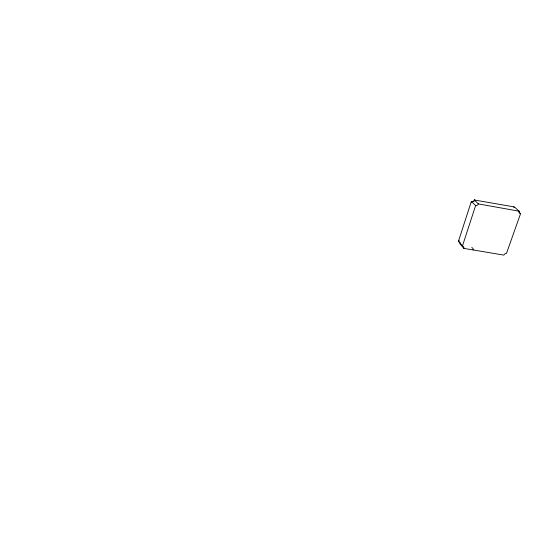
<?xml version="1.0" encoding="UTF-8"?>
<svg xmlns="http://www.w3.org/2000/svg" width="548" height="548" viewBox="0 0 548 548"><rect width="100%" height="100%" fill="white"/><g stroke="black" fill="none" stroke-linecap="round" stroke-linejoin="round"><path stroke-width="0.82" d="M463.793 248.374L463.827 248.271A2.213 1.904 -33.4 0 0 462.444 246.066L458.71 241.62L458.703 240.517L471.088 202.198L471.739 201.671A2.254 1.959 -38.7 0 0 474.321 199.999L513.579 206.802L514.709 207.233L519.257 211.329A2.281 1.925 -38.9 0 0 520.579 213.624L506.448 253.505A2.206 1.856 -34.6 0 0 503.886 255.115L463.793 248.374L460.108 243.805A2.178 1.884 -33.7 0 0 460.156 243.065M474.856 199.883L474.863 199.849A3.158 2.747 -38.7 0 1 474.712 200.232M474.328 199.979L478.349 203.924A2.288 1.98 -38.4 0 1 475.726 205.623L471.636 201.657L471.232 202.226A3.158 2.747 -38.7 0 0 471.602 202.246M462.416 246.059L475.616 205.603M473.061 249.936L473.102 249.84A2.213 1.897 -33.7 0 0 471.732 247.634L471.732 247.634M513.531 206.952L514.668 207.336M460.608 243.723L460.073 243.908L460.608 243.737M458.703 240.517L458.738 240.517A3.055 2.644 -33.7 0 1 459.08 240.606M458.71 241.62L458.731 241.62A2.178 1.884 -33.7 0 1 459.423 241.887M520.579 213.624L518.874 212.117M478.356 203.904L519.292 211.227M459.916 242.394A2.178 1.884 -33.7 0 1 460.032 242.606M474.301 200.897A3.158 2.747 -38.7 0 1 473.746 201.459"/></g></svg>
